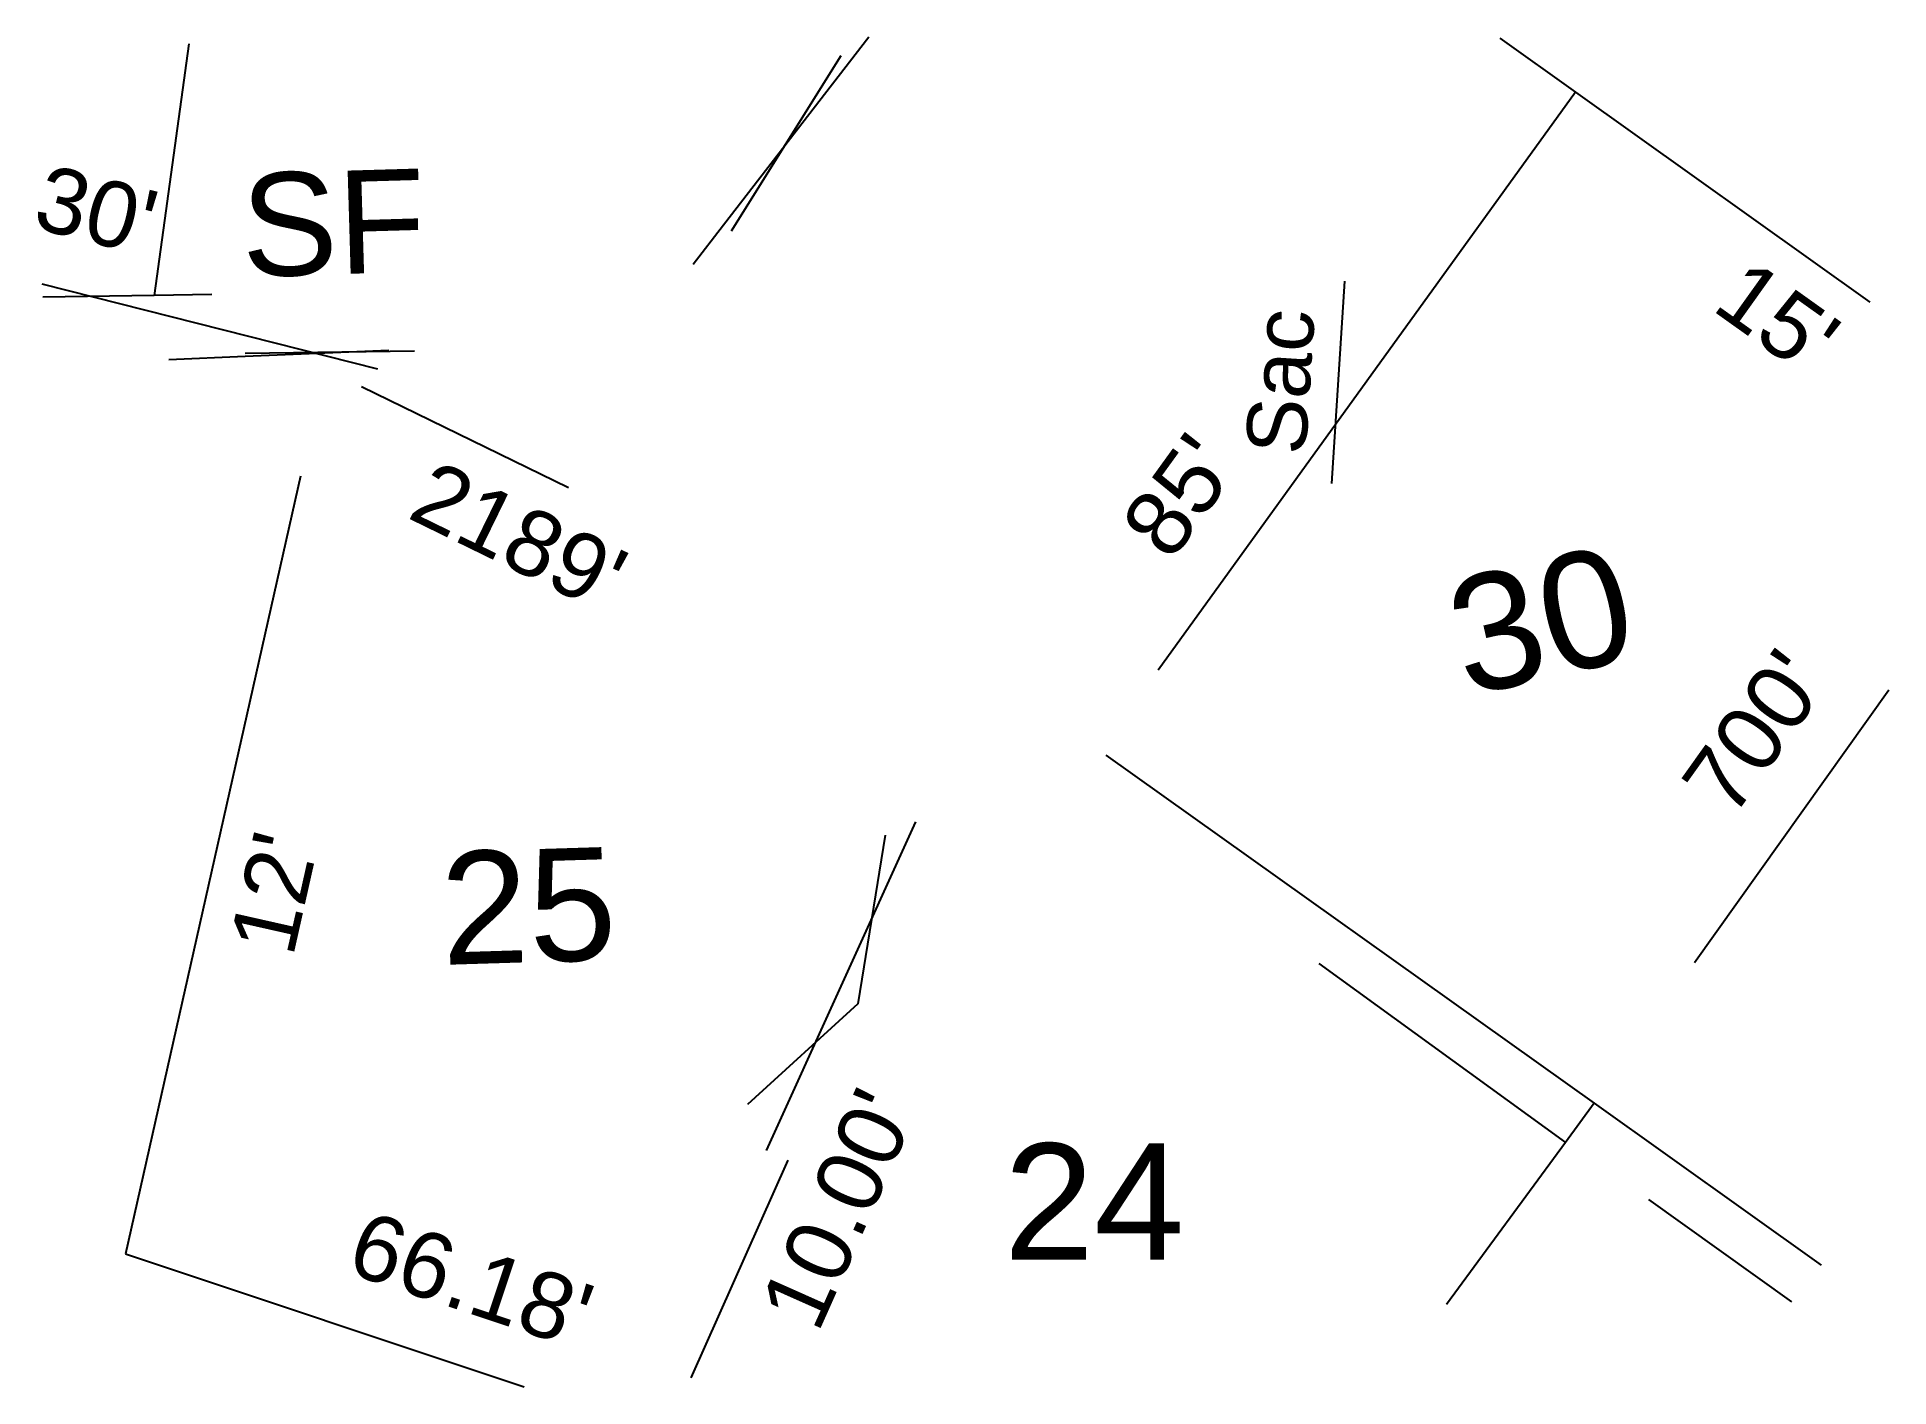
# Model space of a CAD drawing. Extents: x 0 to 220, y 1 to 161.
import ezdxf
from ezdxf.enums import TextEntityAlignment as Align

# ---------------------------------------------------------------- set-up
doc = ezdxf.new("R2010")
doc.units = 0
doc.header["$MEASUREMENT"] = 0
for name, color, linetype in [('PLAT-LINE', 7, 'CONTINUOUS'), ('PLAT-TEXT-AREA', 5, 'CONTINUOUS'), ('PLAT-TEXT-DIST', 2, 'CONTINUOUS'), ('PLAT-TEXT-LOTNO', 5, 'CONTINUOUS')]:
    doc.layers.add(name, color=color, linetype=linetype)
doc.styles.add('PLAT', font='arial.ttf')

msp = doc.modelspace()

# ---------------------------------------------------------------- linework, layer by layer
at = {"layer": 'PLAT-LINE'}
for p, q in [((18.32, 160.09), (14.2, 130.3)), ((98.84, 160.9), (81.62, 138.62)), ((173.55, 160.76), (182.51, 154.36)), ((95.51, 158.68), (82.54, 137.91)), ((182.51, 154.36), (133.08, 85.94)), ((182.51, 154.36), (217.35, 129.49)), ((81.62, 138.62), (78.03, 133.97)), ((0.91, 131.66), (40.65, 121.62)), ((155.17, 131.99), (153.63, 108.02)), ((14.2, 130.3), (1, 130.09)), ((21.03, 130.4), (14.2, 130.3)), ((24.98, 123.06), (15.93, 122.67)), ((24.97, 123.46), (45.03, 123.73)), ((41.97, 123.78), (24.98, 123.06)), ((38.77, 119.53), (63.27, 107.56)), ((31.54, 108.89), (10.82, 16.79)), ((219.63, 83.55), (196.6, 51.28)), ((126.9, 75.86), (184.74, 34.63)), ((104.35, 67.95), (86.66, 29.05)), ((100.77, 66.38), (97.51, 46.43)), ((152.13, 51.19), (181.33, 29.98)), ((97.51, 46.43), (84.45, 34.51)), ((184.74, 34.63), (181.33, 29.98)), ((184.74, 34.63), (211.62, 15.47)), ((181.33, 29.98), (167.25, 10.82)), ((89.25, 27.88), (77.77, 2.11)), ((191.17, 23.23), (208.1, 11.14)), ((10.82, 16.79), (58.01, 1.04))]:
    msp.add_line(p, q, dxfattribs=at)

# ---------------------------------------------------------------- texts
at = {"layer": 'PLAT-TEXT-AREA', "style": 'PLAT'}
for s, height, rotation, p in [('SF', 12.221, 1.6742, (35.41, 138.92)), ('Sac', 7.129, 86.3136, (147.54, 120.09))]:
    msp.add_text(s, height=height, rotation=rotation, dxfattribs=at).set_placement(p, align=Align.MIDDLE_CENTER)
at = {"layer": 'PLAT-TEXT-DIST', "style": 'PLAT'}
for s, rotation, p in [("30'", 345.8105, (5.84, 134.41)), ("85'", 54.1594, (140.61, 102.98)), ("700'", 54.4794, (208.78, 75.01)), ("66.18'", 341.5446, (49.79, 7.87))]:
    msp.add_text(s, height=7.745, rotation=rotation, dxfattribs=at).set_placement(p, align=Align.BOTTOM_CENTER)
for s, rotation, p in [("15'", 324.4794, (208.71, 130.9)), ("2189'", 333.9603, (59.12, 105.28)), ("12'", 77.3248, (24.6, 60.38)), ("10.00'", 65.985, (91.64, 23.73))]:
    msp.add_text(s, height=7.745, rotation=rotation, dxfattribs=at).set_placement(p, align=Align.TOP_CENTER)
at = {"layer": 'PLAT-TEXT-LOTNO', "style": 'PLAT'}
for s, height, rotation, p in [('30', 13.769, 12.9337, (178.42, 91.87)), ('25', 13.364, 1.7666, (58.51, 58.02))]:
    msp.add_text(s, height=height, rotation=rotation, dxfattribs=at).set_placement(p, align=Align.MIDDLE_CENTER)
msp.add_text('24', height=13.769, dxfattribs=at).set_placement((125.5, 23), align=Align.MIDDLE_CENTER)

doc.saveas('drawing.dxf')
